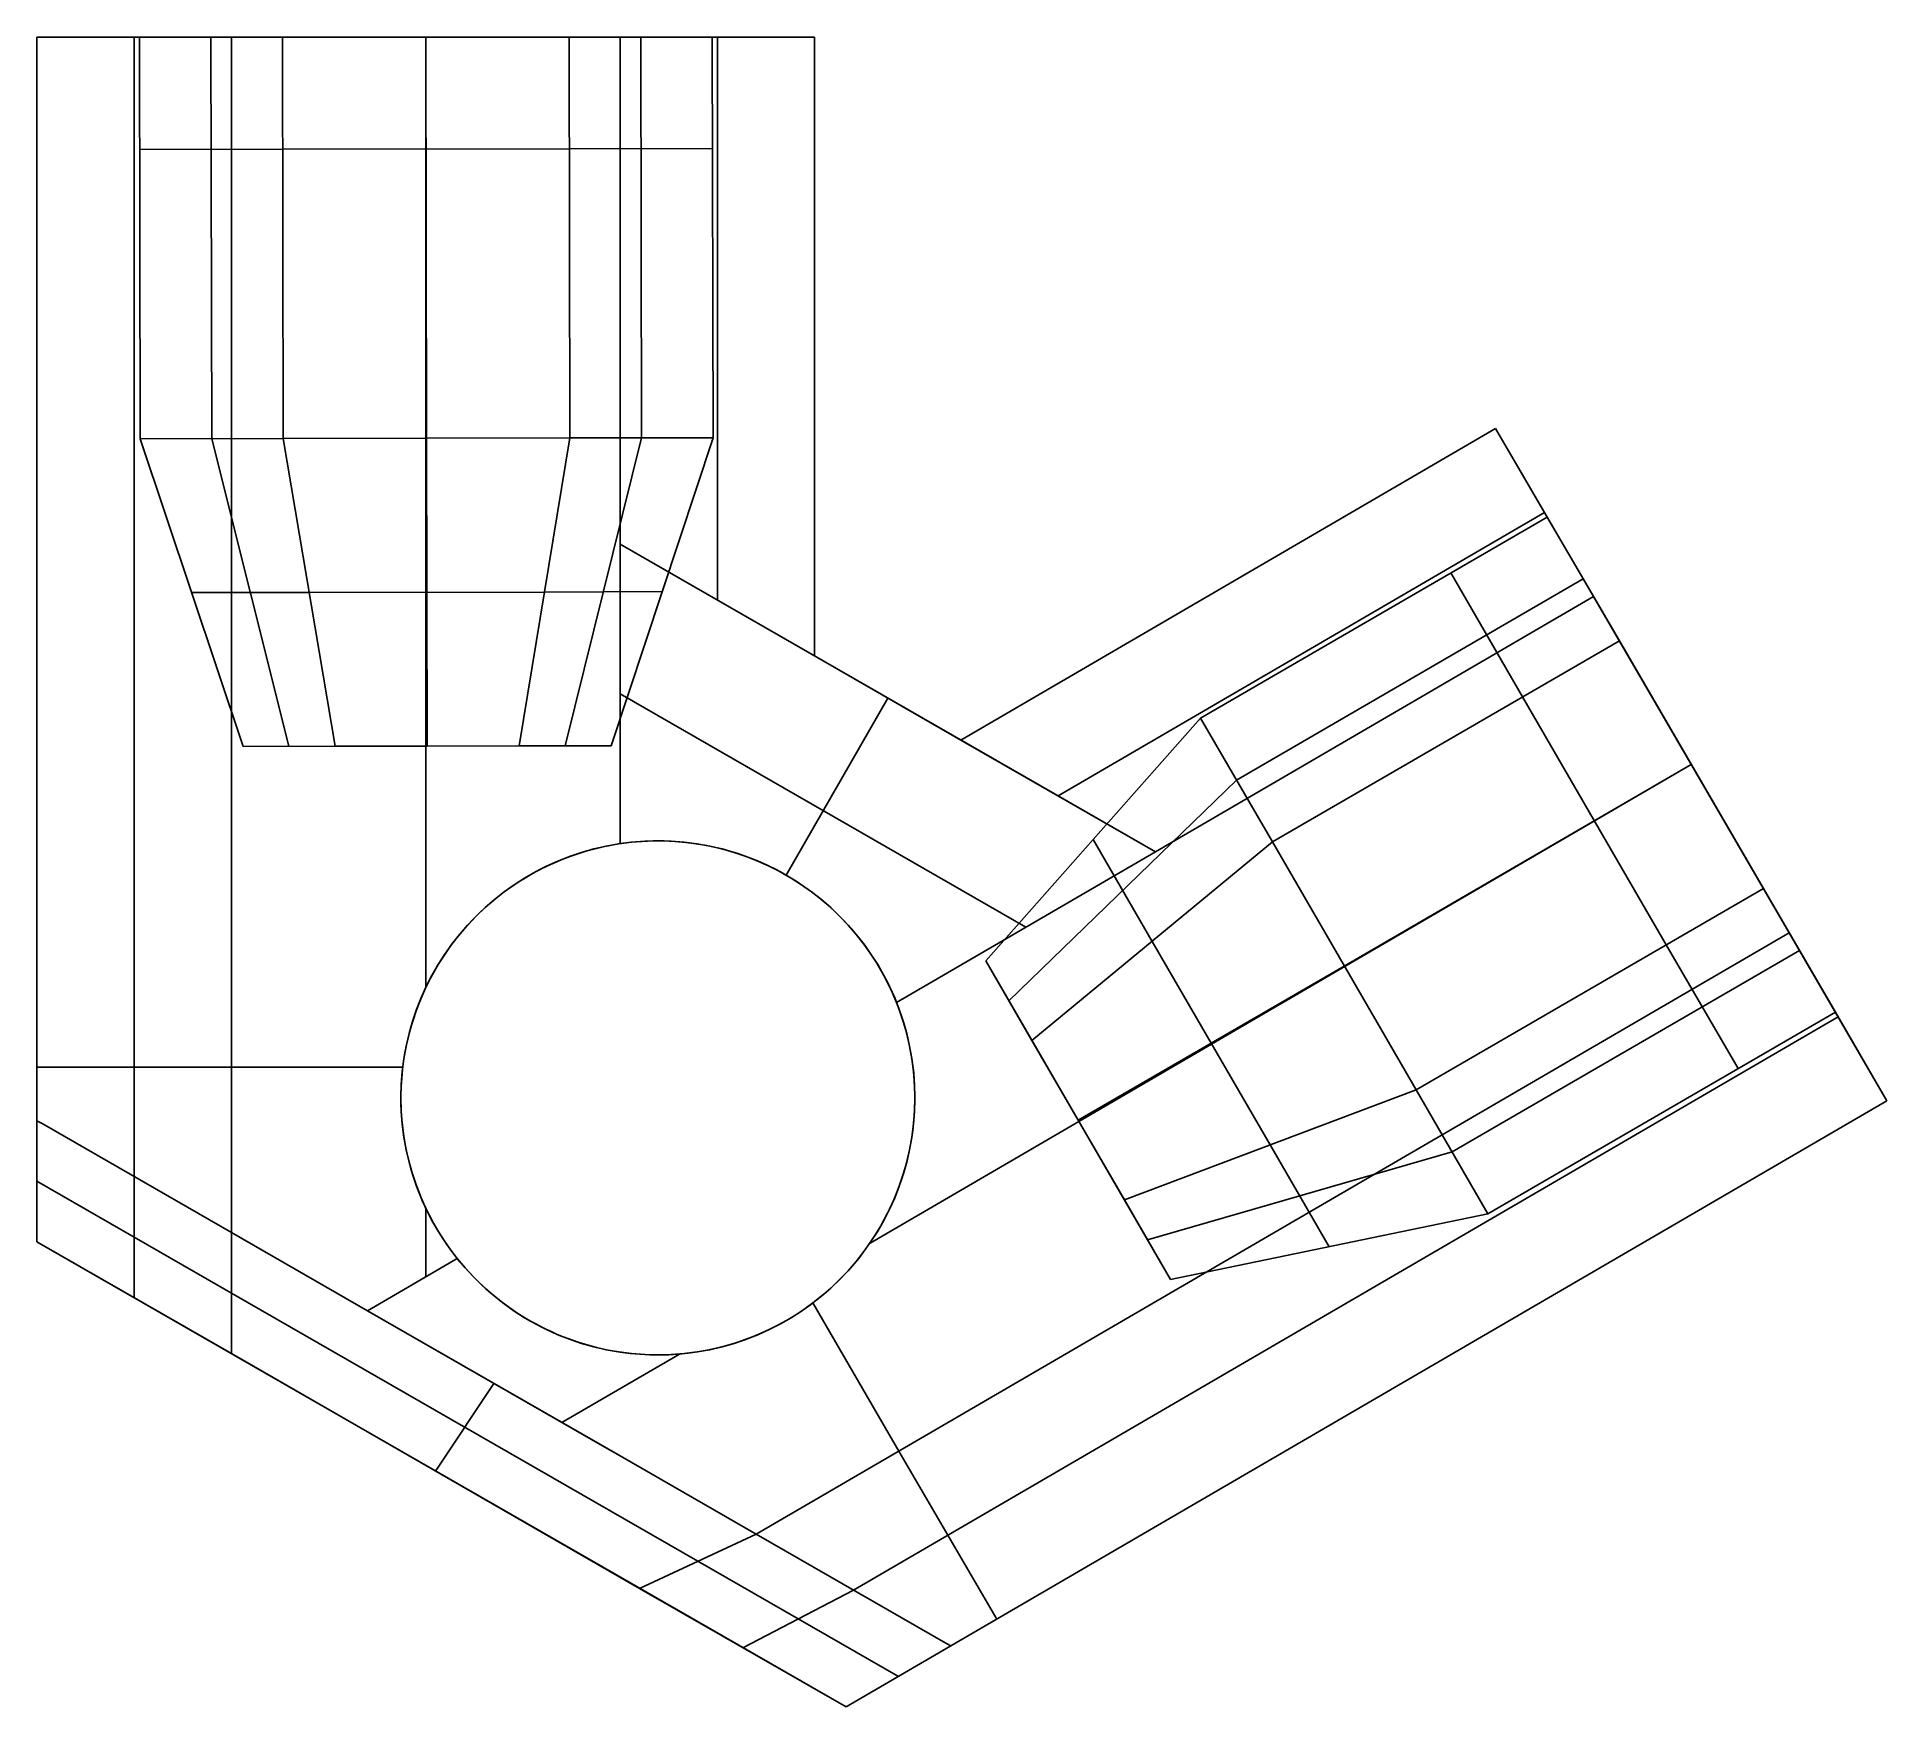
# Model space of a CAD drawing. Header units: millimetres. Extents: x -411 to -307, y 165 to 259.
import ezdxf

# ---------------------------------------------------------------- set-up
doc = ezdxf.new("R2010")
doc.units = ezdxf.units.MM
doc.header["$MEASUREMENT"] = 0
doc.layers.add('Default', color=178, linetype='Continuous', true_color=0x000000)

msp = doc.modelspace()

# ---------------------------------------------------------------- linework, layer by layer
at = {"layer": 'Default'}
for p, q in [((-400.23, 259.4, 34.57), (-411.2, 259.4, 15.57)), ((-411.2, 259.4, 15.57), (-400.23, 259.4, -3.43)), ((-405.42, 259.4, 15.57), (-411.2, 259.4, 15.57)), ((-400.23, 259.4, 34.57), (-411.2, 259.4, 15.57)), ((-411.2, 259.4, 15.57), (-400.23, 259.4, -3.43)), ((-405.42, 259.4, 15.57), (-411.2, 259.4, 15.57)), ((-411.2, 259.4, 15.57), (-411.2, 198.26, 15.57)), ((-400.23, 259.4, 34.57), (-411.2, 259.4, 15.57)), ((-411.2, 259.4, 15.57), (-411.2, 198.26, 15.57)), ((-411.2, 259.4, 15.57), (-400.23, 259.4, -3.43)), ((-405.71, 259.4, 25.07), (-405.71, 195.11, 25.07)), ((-405.71, 259.4, 6.07), (-405.71, 195.11, 6.07)), ((-405.42, 259.4, 15.57), (-397.34, 259.4, 29.57)), ((-397.34, 259.4, 1.57), (-405.42, 259.4, 15.57)), ((-405.42, 259.4, 15.57), (-397.34, 259.4, 29.57)), ((-397.34, 259.4, 1.57), (-405.42, 259.4, 15.57)), ((-405.42, 259.4, 15.57), (-397.34, 259.4, 29.57)), ((-405.38, 236.73, 15.57), (-405.42, 259.4, 15.57)), ((-405.38, 236.73, 15.57), (-405.42, 259.4, 15.57)), ((-397.34, 259.4, 1.57), (-405.42, 259.4, 15.57)), ((-401.38, 259.4, 22.57), (-401.34, 236.74, 22.57)), ((-401.38, 259.4, 8.57), (-401.34, 236.74, 8.57)), ((-400.23, 259.4, -3.43), (-378.29, 259.4, -3.43)), ((-378.29, 259.4, 34.57), (-400.23, 259.4, 34.57)), ((-400.23, 259.4, -3.43), (-378.29, 259.4, -3.43)), ((-378.29, 259.4, 34.57), (-400.23, 259.4, 34.57)), ((-400.23, 259.4, -3.43), (-378.29, 259.4, -3.43)), ((-400.23, 259.4, -3.43), (-400.23, 191.96, -3.43)), ((-378.29, 259.4, 34.57), (-400.23, 259.4, 34.57)), ((-400.23, 259.4, 34.57), (-400.23, 191.96, 34.57)), ((-400.23, 259.4, 34.57), (-400.23, 191.96, 34.57)), ((-400.23, 259.4, -3.43), (-400.23, 191.96, -3.43)), ((-397.34, 259.4, 29.57), (-381.17, 259.4, 29.57)), ((-381.17, 259.4, 1.57), (-397.34, 259.4, 1.57)), ((-397.34, 259.4, 29.57), (-381.17, 259.4, 29.57)), ((-381.17, 259.4, 1.57), (-397.34, 259.4, 1.57)), ((-397.34, 259.4, 1.57), (-397.3, 236.75, 1.57)), ((-381.17, 259.4, 1.57), (-397.34, 259.4, 1.57)), ((-397.3, 236.75, 29.57), (-397.34, 259.4, 29.57)), ((-397.34, 259.4, 29.57), (-381.17, 259.4, 29.57)), ((-397.3, 236.75, 29.57), (-397.34, 259.4, 29.57)), ((-397.34, 259.4, 1.57), (-397.3, 236.75, 1.57)), ((-389.26, 259.4, 34.57), (-389.26, 259.4, 29.57)), ((-389.26, 259.4, 1.57), (-389.26, 259.4, -3.43)), ((-389.26, 259.4, 34.57), (-389.26, 259.4, 29.57)), ((-389.26, 259.4, 1.57), (-389.26, 259.4, -3.43)), ((-389.26, 259.4, 1.57), (-389.21, 236.76, 1.57)), ((-389.26, 259.4, 29.57), (-389.21, 236.76, 29.57)), ((-389.26, 259.4, -3.43), (-389.26, 205.77, -3.43)), ((-389.26, 259.4, 34.57), (-389.26, 205.77, 34.57)), ((-373.09, 259.4, 15.57), (-381.17, 259.4, 1.57)), ((-381.17, 259.4, 29.57), (-373.09, 259.4, 15.57)), ((-373.09, 259.4, 15.57), (-381.17, 259.4, 1.57)), ((-381.17, 259.4, 29.57), (-373.09, 259.4, 15.57)), ((-373.09, 259.4, 15.57), (-381.17, 259.4, 1.57)), ((-381.17, 259.4, 1.57), (-381.13, 236.78, 1.57)), ((-381.17, 259.4, 1.57), (-381.13, 236.78, 1.57)), ((-381.17, 259.4, 29.57), (-373.09, 259.4, 15.57)), ((-381.13, 236.78, 29.57), (-381.17, 259.4, 29.57)), ((-381.13, 236.78, 29.57), (-381.17, 259.4, 29.57)), ((-367.32, 259.4, 15.57), (-378.29, 259.4, 34.57)), ((-378.29, 259.4, -3.43), (-367.32, 259.4, 15.57)), ((-367.32, 259.4, 15.57), (-378.29, 259.4, 34.57)), ((-378.29, 259.4, -3.43), (-367.32, 259.4, 15.57)), ((-378.29, 259.4, -3.43), (-378.29, 230.79, -3.43)), ((-378.29, 259.4, 34.57), (-378.29, 230.79, 34.57)), ((-378.29, 259.4, 34.57), (-378.29, 230.79, 34.57)), ((-367.32, 259.4, 15.57), (-378.29, 259.4, 34.57)), ((-378.29, 259.4, -3.43), (-378.29, 230.79, -3.43)), ((-378.29, 259.4, -3.43), (-367.32, 259.4, 15.57)), ((-377.13, 259.4, 8.57), (-377.09, 236.78, 8.57)), ((-377.13, 259.4, 22.57), (-377.09, 236.78, 22.57)), ((-367.32, 259.4, 15.57), (-373.09, 259.4, 15.57)), ((-367.32, 259.4, 15.57), (-373.09, 259.4, 15.57)), ((-373.05, 236.79, 15.57), (-373.09, 259.4, 15.57)), ((-373.05, 236.79, 15.57), (-373.09, 259.4, 15.57)), ((-372.8, 259.4, 25.07), (-372.8, 227.64, 25.07)), ((-372.8, 259.4, 6.07), (-372.8, 227.64, 6.07)), ((-367.32, 259.4, 15.57), (-367.32, 224.49, 15.57)), ((-367.32, 259.4, 15.57), (-367.32, 224.49, 15.57)), ((-405.41, 253.05, 15.57), (-397.33, 253.07, 29.57)), ((-397.33, 253.07, 1.57), (-405.41, 253.05, 15.57)), ((-381.16, 253.1, 1.57), (-397.33, 253.07, 1.57)), ((-397.33, 253.07, 29.57), (-381.16, 253.1, 29.57)), ((-373.08, 253.11, 15.57), (-381.16, 253.1, 1.57)), ((-381.16, 253.1, 29.57), (-373.08, 253.11, 15.57)), ((-328.89, 237.31, 15.57), (-359.06, 219.74, 15.57)), ((-328.89, 237.31, 15.57), (-359.06, 219.74, 15.57)), ((-323.37, 227.83, 34.57), (-328.89, 237.31, 15.57)), ((-328.89, 237.31, 15.57), (-323.37, 227.83, -3.43)), ((-323.37, 227.83, 34.57), (-328.89, 237.31, 15.57)), ((-328.89, 237.31, 15.57), (-323.37, 227.83, -3.43)), ((-325.98, 232.32, 15.57), (-328.89, 237.31, 15.57)), ((-397.3, 236.75, 1.57), (-405.38, 236.73, 15.57)), ((-397.3, 236.75, 29.57), (-405.38, 236.73, 15.57)), ((-397.3, 236.75, 29.57), (-405.38, 236.73, 15.57)), ((-397.3, 236.75, 1.57), (-405.38, 236.73, 15.57)), ((-405.38, 236.73, 15.57), (-399.57, 219.38, 15.57)), ((-405.38, 236.73, 15.57), (-399.57, 219.38, 15.57)), ((-401.34, 236.74, 8.57), (-396.98, 219.39, 11.07)), ((-396.98, 219.39, 20.07), (-401.34, 236.74, 22.57)), ((-381.13, 236.78, 1.57), (-397.3, 236.75, 1.57)), ((-381.13, 236.78, 29.57), (-397.3, 236.75, 29.57)), ((-381.13, 236.78, 1.57), (-397.3, 236.75, 1.57)), ((-381.13, 236.78, 29.57), (-397.3, 236.75, 29.57)), ((-397.3, 236.75, 1.57), (-394.38, 219.39, 6.57)), ((-397.3, 236.75, 1.57), (-394.38, 219.39, 6.57)), ((-394.38, 219.39, 24.57), (-397.3, 236.75, 29.57)), ((-394.38, 219.39, 24.57), (-397.3, 236.75, 29.57)), ((-389.21, 236.76, 1.57), (-389.18, 219.4, 6.57)), ((-389.18, 219.4, 24.57), (-389.21, 236.76, 29.57)), ((-383.99, 219.41, 6.57), (-381.13, 236.78, 1.57)), ((-383.99, 219.41, 24.57), (-381.13, 236.78, 29.57)), ((-383.99, 219.41, 24.57), (-381.13, 236.78, 29.57)), ((-383.99, 219.41, 6.57), (-381.13, 236.78, 1.57)), ((-377.09, 236.78, 22.57), (-381.39, 219.42, 20.07)), ((-377.09, 236.78, 8.57), (-381.39, 219.42, 11.07)), ((-381.13, 236.78, 29.57), (-373.05, 236.79, 15.57)), ((-381.13, 236.78, 1.57), (-373.05, 236.79, 15.57)), ((-381.13, 236.78, 1.57), (-373.05, 236.79, 15.57)), ((-381.13, 236.78, 29.57), (-373.05, 236.79, 15.57)), ((-373.05, 236.79, 15.57), (-378.79, 219.42, 15.57)), ((-373.05, 236.79, 15.57), (-378.79, 219.42, 15.57)), ((-326.13, 232.57, 25.07), (-353.57, 216.59, 25.07)), ((-326.13, 232.57, 6.07), (-353.57, 216.59, 6.07)), ((-345.54, 220.98, 15.57), (-325.98, 232.32, 15.57)), ((-345.54, 220.98, 15.57), (-325.98, 232.32, 15.57)), ((-325.98, 232.32, 15.57), (-321.91, 225.34, 1.57)), ((-321.91, 225.34, 29.57), (-325.98, 232.32, 15.57)), ((-325.98, 232.32, 15.57), (-321.91, 225.34, 1.57)), ((-321.91, 225.34, 29.57), (-325.98, 232.32, 15.57)), ((-378.29, 230.79, -3.43), (-378.29, 213.89, -3.43)), ((-378.29, 230.79, 34.57), (-378.29, 213.89, 34.57)), ((-378.29, 230.79, 34.57), (-367.32, 224.49, 15.57)), ((-367.32, 224.49, 15.57), (-378.29, 230.79, -3.43)), ((-378.29, 230.79, 34.57), (-367.32, 224.49, 15.57)), ((-367.32, 224.49, 15.57), (-378.29, 230.79, -3.43)), ((-348.09, 213.43, -3.43), (-378.29, 230.79, -3.43)), ((-348.09, 213.43, 34.57), (-378.29, 230.79, 34.57)), ((-378.29, 230.79, 34.57), (-378.29, 213.89, 34.57)), ((-348.09, 213.43, 34.57), (-378.29, 230.79, 34.57)), ((-378.29, 230.79, -3.43), (-378.29, 213.89, -3.43)), ((-348.09, 213.43, -3.43), (-378.29, 230.79, -3.43)), ((-323.95, 228.83, 8.57), (-343.52, 217.48, 8.57)), ((-323.95, 228.83, 22.57), (-343.52, 217.48, 22.57)), ((-331.42, 229.17, 15.57), (-327.37, 222.17, 1.57)), ((-327.37, 222.17, 29.57), (-331.42, 229.17, 15.57)), ((-395.84, 228.07, 4.07), (-402.48, 228.06, 15.57)), ((-402.48, 228.06, 15.57), (-395.84, 228.07, 27.07)), ((-382.56, 228.09, 4.07), (-395.84, 228.07, 4.07)), ((-395.84, 228.07, 27.07), (-382.56, 228.09, 27.07)), ((-382.56, 228.09, 27.07), (-375.92, 228.11, 15.57)), ((-382.56, 228.09, 4.07), (-375.92, 228.11, 15.57)), ((-348.09, 213.43, -3.43), (-323.37, 227.83, -3.43)), ((-323.37, 227.83, 34.57), (-348.09, 213.43, 34.57)), ((-323.37, 227.83, 34.57), (-348.09, 213.43, 34.57)), ((-348.09, 213.43, -3.43), (-323.37, 227.83, -3.43)), ((-323.37, 227.83, -3.43), (-312.33, 208.87, -3.43)), ((-312.33, 208.87, 34.57), (-323.37, 227.83, 34.57)), ((-323.37, 227.83, -3.43), (-312.33, 208.87, -3.43)), ((-312.33, 208.87, 34.57), (-323.37, 227.83, 34.57)), ((-359.06, 219.74, 15.57), (-367.32, 224.49, 15.57)), ((-321.91, 225.34, 1.57), (-341.49, 213.99, 1.57)), ((-321.91, 225.34, 1.57), (-341.49, 213.99, 1.57)), ((-341.49, 213.99, 29.57), (-321.91, 225.34, 29.57)), ((-341.49, 213.99, 29.57), (-321.91, 225.34, 29.57)), ((-321.91, 225.34, 1.57), (-313.78, 211.37, 1.57)), ((-313.78, 211.37, 29.57), (-321.91, 225.34, 29.57)), ((-321.91, 225.34, 1.57), (-313.78, 211.37, 1.57)), ((-313.78, 211.37, 29.57), (-321.91, 225.34, 29.57)), ((-355.39, 209.18, 34.57), (-378.29, 222.34, 34.57)), ((-355.39, 209.18, -3.43), (-378.29, 222.34, -3.43)), ((-363.19, 222.11, 34.57), (-368.93, 212.12, 34.57)), ((-363.19, 222.11, -3.43), (-368.93, 212.12, -3.43)), ((-363.19, 222.11, -3.43), (-363.19, 222.11, 34.57)), ((-327.37, 222.17, 1.57), (-319.26, 208.19, 1.57)), ((-319.26, 208.19, 29.57), (-327.37, 222.17, 29.57)), ((-345.54, 220.98, 15.57), (-357.66, 207.28, 15.57)), ((-345.54, 220.98, 15.57), (-357.66, 207.28, 15.57)), ((-341.49, 213.99, 29.57), (-345.54, 220.98, 15.57)), ((-341.49, 213.99, 1.57), (-345.54, 220.98, 15.57)), ((-341.49, 213.99, 1.57), (-345.54, 220.98, 15.57)), ((-341.49, 213.99, 29.57), (-345.54, 220.98, 15.57)), ((-378.79, 219.42, 15.57), (-399.57, 219.38, 15.57)), ((-399.57, 219.38, 15.57), (-394.38, 219.39, 6.57)), ((-399.57, 219.38, 15.57), (-394.38, 219.39, 24.57)), ((-399.57, 219.38, 15.57), (-394.38, 219.39, 6.57)), ((-399.57, 219.38, 15.57), (-394.38, 219.39, 24.57)), ((-394.38, 219.39, 6.57), (-383.99, 219.41, 6.57)), ((-394.38, 219.39, 24.57), (-383.99, 219.41, 24.57)), ((-394.38, 219.39, 6.57), (-383.99, 219.41, 6.57)), ((-394.38, 219.39, 24.57), (-383.99, 219.41, 24.57)), ((-389.18, 219.4, 24.57), (-389.18, 219.4, 6.57)), ((-378.79, 219.42, 15.57), (-383.99, 219.41, 24.57)), ((-378.79, 219.42, 15.57), (-383.99, 219.41, 6.57)), ((-378.79, 219.42, 15.57), (-383.99, 219.41, 24.57)), ((-378.79, 219.42, 15.57), (-383.99, 219.41, 6.57)), ((-348.09, 213.43, 34.57), (-359.06, 219.74, 15.57)), ((-359.06, 219.74, 15.57), (-348.09, 213.43, -3.43)), ((-348.09, 213.43, 34.57), (-359.06, 219.74, 15.57)), ((-359.06, 219.74, 15.57), (-348.09, 213.43, -3.43)), ((-317.85, 218.35, -3.43), (-364.19, 191.36, -3.43)), ((-317.85, 218.35, 34.57), (-364.19, 191.36, 34.57)), ((-317.85, 218.35, 1.57), (-337.43, 206.99, 1.57)), ((-317.85, 218.35, 29.57), (-337.43, 206.99, 29.57)), ((-317.85, 218.35, 34.57), (-317.85, 218.35, 29.57)), ((-317.85, 218.35, 1.57), (-317.85, 218.35, -3.43)), ((-343.52, 217.48, 22.57), (-356.36, 205.03, 20.07)), ((-343.52, 217.48, 8.57), (-356.36, 205.03, 11.07)), ((-348.27, 208.38, 27.07), (-351.6, 214.13, 15.57)), ((-348.27, 208.38, 4.07), (-351.6, 214.13, 15.57)), ((-362.7, 204.93, -3.43), (-348.09, 213.43, -3.43)), ((-362.7, 204.93, 34.57), (-348.09, 213.43, 34.57)), ((-362.7, 204.93, 34.57), (-348.09, 213.43, 34.57)), ((-362.7, 204.93, -3.43), (-348.09, 213.43, -3.43)), ((-355.06, 202.78, 6.57), (-341.49, 213.99, 1.57)), ((-355.06, 202.78, 24.57), (-341.49, 213.99, 29.57)), ((-355.06, 202.78, 24.57), (-341.49, 213.99, 29.57)), ((-355.06, 202.78, 6.57), (-341.49, 213.99, 1.57)), ((-341.49, 213.99, 1.57), (-333.38, 200, 1.57)), ((-341.49, 213.99, 29.57), (-333.38, 200, 29.57)), ((-341.49, 213.99, 1.57), (-333.38, 200, 1.57)), ((-341.49, 213.99, 29.57), (-333.38, 200, 29.57)), ((-368.93, 212.12, -3.43), (-368.93, 212.12, 34.57)), ((-313.78, 211.37, 1.57), (-333.38, 200, 1.57)), ((-333.38, 200, 29.57), (-313.78, 211.37, 29.57)), ((-333.38, 200, 29.57), (-313.78, 211.37, 29.57)), ((-313.78, 211.37, 1.57), (-333.38, 200, 1.57)), ((-309.71, 204.38, 15.57), (-313.78, 211.37, 29.57)), ((-313.78, 211.37, 1.57), (-309.71, 204.38, 15.57)), ((-309.71, 204.38, 15.57), (-313.78, 211.37, 29.57)), ((-313.78, 211.37, 1.57), (-309.71, 204.38, 15.57)), ((-312.33, 208.87, -3.43), (-370.61, 174.93, -3.43)), ((-312.33, 208.87, 34.57), (-370.61, 174.93, 34.57)), ((-312.33, 208.87, -3.43), (-370.61, 174.93, -3.43)), ((-312.33, 208.87, 34.57), (-370.61, 174.93, 34.57)), ((-306.81, 199.39, 15.57), (-312.33, 208.87, 34.57)), ((-312.33, 208.87, -3.43), (-306.81, 199.39, 15.57)), ((-306.81, 199.39, 15.57), (-312.33, 208.87, 34.57)), ((-312.33, 208.87, -3.43), (-306.81, 199.39, 15.57)), ((-348.27, 208.38, 4.07), (-341.61, 196.9, 4.07)), ((-341.61, 196.9, 27.07), (-348.27, 208.38, 27.07)), ((-311.75, 207.87, 22.57), (-331.35, 196.51, 22.57)), ((-311.75, 207.87, 8.57), (-331.35, 196.51, 8.57)), ((-315.21, 201.2, 15.57), (-319.26, 208.19, 29.57)), ((-319.26, 208.19, 1.57), (-315.21, 201.2, 15.57)), ((-388.73, 206.77, -3.43), (-388.73, 206.77, 34.57)), ((-357.66, 207.28, 15.57), (-355.06, 202.78, 24.57)), ((-357.66, 207.28, 15.57), (-355.06, 202.78, 6.57)), ((-357.66, 207.28, 15.57), (-355.06, 202.78, 24.57)), ((-357.66, 207.28, 15.57), (-355.06, 202.78, 6.57)), ((-357.66, 207.28, 15.57), (-347.24, 189.3, 15.57)), ((-337.43, 206.99, 1.57), (-352.45, 198.29, 6.57)), ((-352.45, 198.29, 24.57), (-337.43, 206.99, 29.57)), ((-309.57, 204.13, 25.07), (-365.12, 171.78, 25.07)), ((-309.57, 204.13, 6.07), (-365.12, 171.78, 6.07)), ((-329.33, 193.01, 15.57), (-309.71, 204.38, 15.57)), ((-329.33, 193.01, 15.57), (-309.71, 204.38, 15.57)), ((-306.81, 199.39, 15.57), (-309.71, 204.38, 15.57)), ((-349.84, 193.79, 6.57), (-355.06, 202.78, 6.57)), ((-349.84, 193.79, 24.57), (-355.06, 202.78, 24.57)), ((-349.84, 193.79, 6.57), (-355.06, 202.78, 6.57)), ((-349.84, 193.79, 24.57), (-355.06, 202.78, 24.57)), ((-400.23, 201.28, 34.57), (-411.2, 201.28, 15.57)), ((-411.2, 201.28, 15.57), (-400.23, 201.28, -3.43)), ((-400.23, 201.28, -3.43), (-390.56, 201.28, -3.43)), ((-390.56, 201.28, 34.57), (-400.23, 201.28, 34.57)), ((-306.81, 199.39, 15.57), (-359.64, 168.63, 15.57)), ((-306.81, 199.39, 15.57), (-359.64, 168.63, 15.57)), ((-333.38, 200, 1.57), (-349.84, 193.79, 6.57)), ((-333.38, 200, 1.57), (-349.84, 193.79, 6.57)), ((-349.84, 193.79, 24.57), (-333.38, 200, 29.57)), ((-349.84, 193.79, 24.57), (-333.38, 200, 29.57)), ((-333.38, 200, 1.57), (-329.33, 193.01, 15.57)), ((-333.38, 200, 29.57), (-329.33, 193.01, 15.57)), ((-333.38, 200, 29.57), (-329.33, 193.01, 15.57)), ((-333.38, 200, 1.57), (-329.33, 193.01, 15.57)), ((-410.91, 198.1, 16.05), (-411.2, 198.26, 15.57)), ((-410.91, 198.1, 15.08), (-411.2, 198.26, 15.57)), ((-411.2, 198.26, 15.57), (-411.2, 191.43, 15.57)), ((-410.91, 198.1, 16.05), (-411.2, 198.26, 15.57)), ((-411.2, 198.26, 15.57), (-411.2, 191.43, 15.57)), ((-410.91, 198.1, 15.08), (-411.2, 198.26, 15.57)), ((-400.23, 191.96, 34.57), (-410.91, 198.1, 16.05)), ((-400.23, 191.96, -3.43), (-410.91, 198.1, 15.08)), ((-400.23, 191.96, 34.57), (-410.91, 198.1, 16.05)), ((-400.23, 191.96, -3.43), (-410.91, 198.1, 15.08)), ((-352.45, 198.29, 24.57), (-352.45, 198.29, 6.57)), ((-331.35, 196.51, 8.57), (-348.54, 191.54, 11.07)), ((-348.54, 191.54, 20.07), (-331.35, 196.51, 22.57)), ((-341.61, 196.9, 4.07), (-338.28, 191.15, 15.57)), ((-338.28, 191.15, 15.57), (-341.61, 196.9, 27.07)), ((-400.23, 188.54, 34.57), (-411.2, 194.85, 15.57)), ((-411.2, 194.85, 15.57), (-400.23, 188.54, -3.43)), ((-405.71, 195.11, 25.07), (-405.71, 188.28, 25.07)), ((-405.71, 195.11, 6.07), (-405.71, 188.28, 6.07)), ((-389.26, 193.32, -3.43), (-389.26, 189.46, -3.43)), ((-389.26, 193.32, 34.57), (-389.26, 189.46, 34.57)), ((-347.24, 189.3, 15.57), (-349.84, 193.79, 6.57)), ((-347.24, 189.3, 15.57), (-349.84, 193.79, 24.57)), ((-347.24, 189.3, 15.57), (-349.84, 193.79, 6.57)), ((-347.24, 189.3, 15.57), (-349.84, 193.79, 24.57)), ((-363.59, 192.32, -3.43), (-363.59, 192.32, 34.57)), ((-329.33, 193.01, 15.57), (-347.24, 189.3, 15.57)), ((-329.33, 193.01, 15.57), (-347.24, 189.3, 15.57)), ((-400.23, 185.12, 34.57), (-411.2, 191.43, 15.57)), ((-411.2, 191.43, 15.57), (-400.23, 185.12, -3.43)), ((-400.23, 185.12, 34.57), (-411.2, 191.43, 15.57)), ((-411.2, 191.43, 15.57), (-400.23, 185.12, -3.43)), ((-411.2, 191.43, 15.57), (-365.54, 165.19, 15.57)), ((-400.23, 191.96, -3.43), (-392.55, 187.54, -3.43)), ((-400.23, 191.96, 34.57), (-392.55, 187.54, 34.57)), ((-400.23, 191.96, 34.57), (-400.23, 185.12, 34.57)), ((-400.23, 191.96, 34.57), (-392.55, 187.54, 34.57)), ((-400.23, 185.12, -3.43), (-400.23, 191.96, -3.43)), ((-400.23, 191.96, -3.43), (-392.55, 187.54, -3.43)), ((-400.23, 191.96, 34.57), (-400.23, 185.12, 34.57)), ((-400.23, 185.12, -3.43), (-400.23, 191.96, -3.43)), ((-392.55, 187.54, -3.43), (-387.48, 190.49, -3.43)), ((-392.55, 187.54, -3.43), (-387.48, 190.49, -3.43)), ((-387.48, 190.49, 34.57), (-392.55, 187.54, 34.57)), ((-387.48, 190.49, 34.57), (-392.55, 187.54, 34.57)), ((-400.23, 188.54, 34.57), (-373.9, 173.41, 34.57)), ((-400.23, 188.54, -3.43), (-373.9, 173.41, -3.43)), ((-367.42, 187.98, -3.43), (-362.56, 179.62, -3.43)), ((-362.56, 179.62, 34.57), (-367.42, 187.98, 34.57)), ((-392.55, 187.54, -3.43), (-391.8, 187.11, -3.43)), ((-392.55, 187.54, 34.57), (-378.29, 179.35, 34.57)), ((-392.55, 187.54, 34.57), (-378.29, 179.35, 34.57)), ((-392.55, 187.54, -3.43), (-391.8, 187.11, -3.43)), ((-391.8, 187.11, -3.43), (-379.03, 179.77, -3.43)), ((-391.8, 187.11, -3.43), (-379.03, 179.77, -3.43)), ((-383.39, 186.98, -3.43), (-383.39, 186.98, 34.57)), ((-377.19, 171.88, 34.57), (-400.23, 185.12, 34.57)), ((-400.23, 185.12, -3.43), (-377.19, 171.88, -3.43)), ((-377.19, 171.88, 34.57), (-400.23, 185.12, 34.57)), ((-400.23, 185.12, -3.43), (-377.19, 171.88, -3.43)), ((-374.95, 185.1, -3.43), (-381.58, 181.24, -3.43)), ((-374.95, 185.1, 34.57), (-381.58, 181.24, 34.57)), ((-385.42, 183.44, 34.57), (-388.71, 178.5, 34.57)), ((-385.42, 183.44, -3.43), (-388.71, 178.5, -3.43)), ((-379.03, 179.77, -3.43), (-378.29, 179.35, -3.43)), ((-379.03, 179.77, -3.43), (-378.29, 179.35, -3.43)), ((-357.04, 170.14, 15.57), (-362.56, 179.62, 34.57)), ((-362.56, 179.62, -3.43), (-357.04, 170.14, 15.57)), ((-378.29, 179.35, -3.43), (-370.61, 174.93, -3.43)), ((-378.29, 179.35, 34.57), (-370.61, 174.93, 34.57)), ((-378.29, 179.35, 34.57), (-370.61, 174.93, 34.57)), ((-378.29, 179.35, -3.43), (-370.61, 174.93, -3.43)), ((-388.37, 178.31, -3.43), (-388.37, 178.31, 34.57)), ((-377.19, 171.88, 34.57), (-370.61, 174.93, 34.57)), ((-370.61, 174.93, -3.43), (-377.19, 171.88, -3.43)), ((-377.19, 171.88, 34.57), (-370.61, 174.93, 34.57)), ((-370.61, 174.93, -3.43), (-377.19, 171.88, -3.43)), ((-370.61, 174.93, 34.57), (-359.92, 168.79, 16.05)), ((-370.61, 174.93, -3.43), (-359.92, 168.79, 15.08)), ((-370.61, 174.93, 34.57), (-359.92, 168.79, 16.05)), ((-370.61, 174.93, -3.43), (-359.92, 168.79, 15.08)), ((-362.59, 166.91, 15.57), (-373.9, 173.41, 34.57)), ((-373.9, 173.41, -3.43), (-362.59, 166.91, 15.57)), ((-365.54, 165.19, 15.57), (-377.19, 171.88, 34.57)), ((-377.19, 171.88, -3.43), (-365.54, 165.19, 15.57)), ((-365.54, 165.19, 15.57), (-377.19, 171.88, 34.57)), ((-377.19, 171.88, -3.43), (-365.54, 165.19, 15.57)), ((-371.37, 168.53, 25.07), (-365.12, 171.78, 25.07)), ((-365.12, 171.78, 6.07), (-371.37, 168.53, 6.07)), ((-365.54, 165.19, 15.57), (-359.64, 168.63, 15.57)), ((-365.54, 165.19, 15.57), (-359.64, 168.63, 15.57)), ((-359.92, 168.79, 16.05), (-359.64, 168.63, 15.57)), ((-359.92, 168.79, 15.08), (-359.64, 168.63, 15.57)), ((-359.92, 168.79, 16.05), (-359.64, 168.63, 15.57)), ((-359.92, 168.79, 15.08), (-359.64, 168.63, 15.57))]:
    msp.add_line(p, q, dxfattribs=at)
msp.add_circle((-376.16, 199.55, 15.57), 14.5, dxfattribs=at)
for centre, start, end in [((-376.16, 199.55, 34.57), 21.7805, 98.4342), ((-376.16, 199.55, -3.43), 21.7805, 98.4342), ((-376.16, 199.55, -3.43), 21.7805, 98.4342), ((-376.16, 199.55, 34.57), 21.7805, 98.4342), ((-376.16, 199.55, -3.43), 98.4342, 218.6489), ((-376.16, 199.55, 34.57), 98.4342, 218.6489), ((-376.16, 199.55, -3.43), 98.4342, 218.6489), ((-376.16, 199.55, 34.57), 98.4342, 218.6489), ((-376.16, 199.55, -3.43), 330.1073, 21.7805), ((-376.16, 199.55, 34.57), 330.1073, 21.7805), ((-376.16, 199.55, -3.43), 330.1073, 21.7805), ((-376.16, 199.55, 34.57), 330.1073, 21.7805), ((-376.16, 199.55, -3.43), 261.5658, 330.1073), ((-376.16, 199.55, 34.57), 261.5658, 330.1073), ((-376.16, 199.55, -3.43), 261.5658, 330.1073), ((-376.16, 199.55, 34.57), 261.5658, 330.1073), ((-376.16, 199.55, -3.43), 218.6489, 261.5658), ((-376.16, 199.55, 34.57), 218.6489, 261.5658), ((-376.16, 199.55, -3.43), 218.6489, 261.5658), ((-376.16, 199.55, 34.57), 218.6489, 261.5658)]:
    msp.add_arc(centre, 14.5, start, end, dxfattribs=at)

doc.saveas('drawing.dxf')
